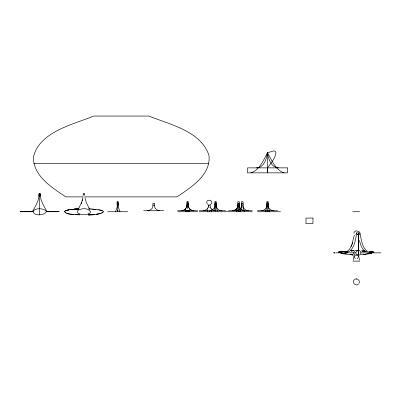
<?xml version="1.0" encoding="UTF-8"?>
<svg xmlns="http://www.w3.org/2000/svg" width="401" height="401" viewBox="0 0 401 401"><rect width="100%" height="100%" fill="white"/><g stroke="black" fill="none" stroke-linecap="round" stroke-linejoin="round"><path stroke-width="0.6" d="M358.364 255.302L358.364 253.898M358.359 253.282L358.364 232.169M147.438 210.736L148.871 210.53A5.684 3.383 -50 0 0 151.207 209.252L151.829 208.655A3.013 2.03 -52.6 0 0 152.445 207.743L152.916 206.129L152.946 203.257L154.445 203.247L154.475 206.129L154.946 207.743A3.013 2.03 52.6 0 0 155.563 208.655L156.184 209.252A5.684 3.383 50 0 0 158.52 210.53L159.954 210.736M236.71 208.655L236.089 209.252A5.799 3.454 -50 0 1 233.312 210.635L232.319 210.736L233.758 210.53A5.684 3.383 -50 0 0 236.089 209.252A3.564 2.406 -52.6 0 0 236.67 208.7A3.038 2.05 -52.6 0 0 237.412 207.563L237.823 205.828L237.828 201.748L239.327 201.748L239.332 205.828L239.743 207.563A3.038 2.05 52.6 0 0 240.49 208.7A3.564 2.406 52.6 0 0 241.066 209.247A5.684 3.383 50 0 0 243.402 210.53L244.836 210.736L243.878 210.645A5.799 3.454 50 0 1 241.066 209.262L240.445 208.655M210.004 204.66L210.42 207.563A3.038 2.05 52.6 0 0 211.167 208.7A3.564 2.406 52.6 0 0 211.743 209.247A5.684 3.383 50 0 0 214.079 210.53L215.512 210.736M239.327 205.207L239.828 207.743M358.669 257.066L358.584 256.174M38.957 194.019L38.777 197.046A12.757 5.223 -56.1 0 1 38.075 200.44L36.331 204.575L32.732 211.081L30.326 211.668L20.065 211.743L33.138 211.738C33.614 209.442 36.571 209.051 38.511 208.791A14.276 14.276 0 0 1 40.902 208.791C55.328 211.452 35.709 219.136 33.138 211.738M83.057 195.939L83.087 195.543M353.968 233.192C353.913 231.618 355.707 230.415 357.141 231.066M185.442 211.167L185.533 210.41M185.648 209.462L185.738 208.7A3.038 2.05 -52.6 0 0 186.485 207.563L186.886 205.974L186.901 201.748L188.4 201.748L188.405 205.828L188.816 207.563A3.038 2.05 52.6 0 0 189.558 208.7A3.564 2.406 52.6 0 0 190.139 209.247A5.684 3.383 50 0 0 192.47 210.53L193.909 210.736L192.946 210.645A5.799 3.454 50 0 1 190.134 209.262L189.518 208.655M207.046 211.167L207.137 210.41M207.252 209.462L207.347 208.7A3.038 2.05 -52.6 0 0 208.089 207.563L208.505 204.66M236.369 211.167L236.67 208.7M82.927 197.613L81.609 202.555L78.285 209.187M188.259 204.926L188.305 204.054M88.26 214.831L90.365 214.751L88.315 214.831C91.774 215.833 112.851 212.079 97.984 209.708M333.712 252.8C335.948 252.134 331.973 252.986 334.95 253.156M84.947 196.886L176.926 196.886C190.961 187.422 211.247 174.941 208.961 155.292C200.786 130.926 169.879 124.641 148.931 116.059L93.759 116.059C73.263 124.516 39.534 131.588 33.473 156.916C32.907 175.889 51.97 187.563 65.764 196.886L83.263 196.886M354.278 235.151L352.003 244.389M118.495 204.054L118.31 205.823A6.717 3.9 69.7 0 0 118.501 207.693L120.024 211.738M216.36 204.054L216.174 205.823A6.717 3.9 69.7 0 0 216.365 207.693L217.618 211.207M239.327 204.054L239.141 205.823A6.717 3.9 69.7 0 0 239.337 207.693L240.585 211.207M243.041 204.054L242.856 205.823A6.717 3.9 69.7 0 0 243.046 207.693L244.57 211.738M268.289 204.054L268.104 205.823A6.717 3.9 69.7 0 0 268.294 207.693L269.818 211.738M354.178 255.668L353.181 260.269M356.79 233.106C355.176 240.465 354.278 252.069 344.76 252.851M352.539 242.77L352.268 243.618M352.294 243.542L351.086 246.605M351.411 245.883L351.717 245.141L349.592 249.136L347.166 251.547M186.119 210.174L185.643 211.207M207.723 210.174L207.252 211.207M213.853 210.685L214.856 207.693A6.717 3.9 -69.7 0 0 215.046 205.823L214.861 204.054M186.4 207.743L186.901 205.207L188.4 205.207L188.901 207.743M237.327 207.743L237.828 205.207M354.354 255.758L354.083 256.84L354.354 257.928M236.575 211.207L237.823 207.693A6.717 3.9 -69.7 0 0 238.014 205.823L237.828 204.054M103.453 211.668L101.558 213.192M187.152 210.736L187.648 211.738L188.149 210.736M115.468 211.738L116.992 207.693A6.717 3.9 -69.7 0 0 117.182 205.823L116.997 201.748L118.495 201.748L118.495 205.207M240.014 211.738L241.532 207.693A6.717 3.9 -69.7 0 0 241.728 205.823L241.542 204.054M265.262 211.738L266.78 207.693A6.717 3.9 -69.7 0 0 266.976 205.823L266.79 204.054M78.716 208.405L78.947 207.969M358.905 283.592C361.126 280.605 356.253 276.986 354.038 279.983C351.647 282.6 355.687 286.645 358.304 284.249M79.007 208.881C74.185 209.352 68.932 209.046 64.531 211.252C66.922 215.763 75.112 213.893 79.533 214.826M188.149 211.738L188.846 210.736M185.783 208.655L185.162 209.252A5.684 3.383 -50 0 1 182.826 210.53L181.412 210.736L182.38 210.64A5.799 3.454 -50 0 0 185.167 209.262A3.564 2.406 -52.6 0 0 185.738 208.705M89.769 213.126C86.395 215.327 81.488 215.327 78.115 213.126A2.431 2.431 0 0 1 77.599 212.485L77.388 211.883A1.228 1.228 0 0 1 77.403 211.412L77.884 210.58A3.333 3.333 0 0 1 78.37 210.154C81.934 208.194 87.904 207.813 90.476 211.412A1.228 1.228 0 0 1 90.496 211.883L90.355 212.335A2.396 2.396 0 0 1 89.769 213.126M210.43 204.7C215.923 199.758 203.673 197.939 207.487 204.264M66.055 210.5L65.493 210.695L67.348 210.159M100.345 213.573L96.38 214.279M77.513 208.961L73.949 209.232L78.776 208.891L69.834 209.718M69.002 209.848L67.303 210.174L68.937 209.858M250.941 172.861C259.637 170.014 263.612 160.019 267.567 152.47L267.537 172.861L267.537 167.854C270.881 163.157 275.266 158.47 275.953 152.555L275.552 151.593L274.59 151.062L272.991 151.032L267.537 152.811L266.089 158.936L264.901 161.743L263.241 164.375L261.036 166.48L259.708 167.222L256.55 167.869M96.405 214.279L98.11 214.029M363.105 254.505L366.77 254.039M364.103 254.389L365.832 254.169M363.346 254.48L360.895 254.795M370.714 253.592L366.569 254.069M352.664 250.74L351.822 250.836L353.346 250.67M351.662 250.851L352.534 250.755M342.78 251.718L340.314 251.988L344.86 251.517L343.256 251.668M345.622 251.437L344.369 251.567L347.466 251.262L345.903 251.407M352.404 250.77L351.191 250.891M345.101 251.492L345.356 251.462L343.787 251.617M339.807 252.023L342.559 251.738L338.619 252.119L341.487 251.868L338.96 252.089M348.008 251.201L346.499 251.352M370.038 253.663L369.005 253.763L369.296 253.738M353.065 250.7L353.842 250.62L353.206 250.685M351.04 250.906L352.028 250.815M350.89 250.921L351.908 250.825M338.329 252.144L341.221 251.903L338.619 252.119M92.556 214.63L94.526 214.475L88.34 214.826M202.996 210.736L204.43 210.53A5.684 3.383 -50 0 0 206.766 209.252A3.564 2.406 -52.6 0 0 207.347 208.7M236.034 210.736L237.467 210.53A5.684 3.383 -50 0 0 239.803 209.252L240.425 208.655A3.013 2.03 -52.6 0 0 241.041 207.743L241.537 205.828L241.542 201.748L243.041 201.748L243.046 205.828L243.542 207.743A3.013 2.03 52.6 0 0 244.159 208.655L244.78 209.252A5.684 3.383 50 0 0 247.116 210.53L248.55 210.736M261.282 210.736L262.715 210.53A5.684 3.383 -50 0 0 265.051 209.252L265.673 208.655A3.013 2.03 -52.6 0 0 266.289 207.743L266.785 205.828L266.79 201.748L268.289 201.748L268.294 205.828L268.79 207.743A3.013 2.03 52.6 0 0 269.407 208.655L270.028 209.252A5.684 3.383 50 0 0 272.359 210.53L273.798 210.736M33.874 163.543L208.816 163.543M116.997 203.247L118.495 203.247M186.901 203.247L188.4 203.247M214.861 203.247L216.36 203.247M237.828 203.247L239.327 203.247M241.542 203.247L243.041 203.247M266.79 203.247L268.289 203.247M187.087 204.054L187.077 205.372M152.946 205.207L154.445 205.207M208.505 205.207L210.004 205.207M117.247 210.736L118.245 210.736M143.643 210.736L163.748 210.736M177.598 210.736L197.703 210.736M199.207 210.736L225.663 210.736M228.525 210.736L252.339 210.736M257.487 210.736L277.592 210.736M46.275 211.738L59.153 211.733M107.694 211.738L127.799 211.738M177.598 211.738L197.703 211.738M199.207 211.738L252.339 211.738M257.487 211.738L280.52 211.738M352.73 211.738L359.722 211.738M335.777 252.851L355.747 252.851M360.975 252.851L380.95 252.851M352.96 261.141L359.812 261.141M59.097 211.743L49.087 211.668L46.681 211.081L43.087 204.575L41.338 200.44A12.757 5.223 56.1 0 1 40.631 197.041L40.456 194.019A0.747 0.747 0 0 0 39.333 193.372A0.747 0.747 0 0 0 39.333 194.665A0.747 0.747 0 0 0 40.456 194.019M221.868 210.736L220.435 210.53A5.684 3.383 50 0 1 218.099 209.252L217.477 208.655A3.013 2.03 52.6 0 1 216.861 207.743L216.365 205.828L216.36 201.748L214.861 201.748L214.856 205.828L214.36 207.743A3.013 2.03 -52.6 0 1 213.743 208.655L213.121 209.252A5.684 3.383 -50 0 1 212.199 209.903M344.294 253.723L346.143 253.778L340.905 253.592L346.148 253.778M79.619 214.831L75.333 214.63M91.328 209.021L98.044 209.718M356.384 278.875L356.679 278.89M88.872 208.881L91.578 209.041M89.112 208.891L90.365 208.961M92.576 209.111L96.019 209.452M374.193 252.144L371.04 251.868L373.907 252.119M364.519 251.201L365.712 251.322L362.755 251.036L366.334 251.382M373.567 252.089L369.968 251.738L372.208 251.988L370.524 251.803M361.486 250.906L363.928 251.141M365.06 251.262L366.624 251.407M341.812 253.592L343.517 253.763L340.86 253.492M278.525 167.869C271.091 167.473 268.434 159.022 267.537 152.811C271.788 160.154 275.427 170.114 284.139 172.861M361.933 250.951L363.291 251.086M370.178 251.763L372.719 252.023M371.968 252.851C362.449 252.069 361.552 240.465 359.938 233.106M73.358 214.475L67.538 213.573M369.516 251.693L372.208 251.988L369.747 251.718M342.489 253.663L351.326 254.75L350.083 254.6M353.02 254.966L352.263 254.866L353.291 254.996L350.429 254.645M98.877 209.848L101.824 210.5M102.385 210.695L101.869 210.51M66.325 213.192L64.431 211.668M365.361 251.547L364.354 250.75L365.055 251.327C361.316 247.903 361.211 246.234 359.356 240.45M186.455 210.736L187.152 211.738M89.598 209.187L86.275 202.555L84.952 197.613M89.167 208.405L89.393 208.821L88.932 207.969M211.262 211.207L210.786 210.174M189.653 211.207L189.182 210.174M359.572 260.199L358.7 256.239M240.49 208.7L240.785 211.167M211.167 208.7L211.257 209.462M211.372 210.41L211.462 211.167M189.558 208.7L189.653 209.462M189.768 210.41L189.858 211.167M84.786 195.472L84.827 195.939M208.645 204.926L208.69 205.823A6.717 3.9 -69.7 0 1 208.58 207.217M358.364 233.192L358.364 251.878M268.038 210.736L268.038 211.738M267.537 201.758L267.537 211.738M267.041 210.736L267.041 211.738M239.076 210.736L239.076 211.738M238.58 203.076L238.58 211.207M238.079 210.736L238.079 211.738M215.613 201.748L215.613 211.207M209.257 210.736L209.257 211.738M187.648 201.748L187.648 208.55M187.648 210.174L187.648 211.738M117.749 201.748L117.749 211.738M39.709 193.272L39.709 214.73M210.014 207.693A6.717 3.9 69.7 0 1 209.929 207.217M187.072 206.284A6.717 3.9 -69.7 0 1 186.976 207.217M188.405 207.693A6.717 3.9 69.7 0 1 188.264 206.746M355.512 258.384A1.744 1.649 47.3 0 1 355.05 257.988M357.09 258.555A1.82 1.82 0 0 0 357.261 258.47A1.614 1.614 0 0 0 357.978 257.778M355.522 234.801A1.744 1.649 47.3 0 1 355.371 234.715M357.672 234.41A1.614 1.614 0 0 1 357.146 234.831M82.506 199.924L82.25 200.806L82.506 199.924M81.624 202.53L81.223 203.457L81.624 202.53M75.308 209.111L74.09 209.217L75.308 209.111M371.612 253.592L366.995 253.763L371.622 253.592M287.512 167.869L247.567 167.869L247.567 172.861L287.512 172.861L287.512 167.869M312.965 218.069L305.993 218.069L305.983 223.573L312.965 223.573L312.975 218.069M83.563 194.67A0.752 0.752 0 0 0 84.691 194.019A0.752 0.752 0 0 0 83.568 193.367A0.752 0.752 0 0 0 83.563 194.67M39.333 196.044A0.747 0.747 0 0 0 40.456 195.397A0.747 0.747 0 0 0 39.333 194.751A0.747 0.747 0 0 0 39.333 196.044M354.95 254.966A2.531 2.531 0 0 0 358.795 252.851A2.531 2.531 0 0 0 355.04 250.58A2.531 2.531 0 0 0 354.95 254.966M357.552 234.54A1.579 1.579 0 0 0 359.943 233.222A1.579 1.579 0 0 0 357.597 231.808A1.579 1.579 0 0 0 357.552 234.54M357.111 254.971A2.506 2.506 0 0 0 360.87 252.8A2.506 2.506 0 0 0 357.111 250.63A2.506 2.506 0 0 0 357.111 254.971"/></g></svg>
